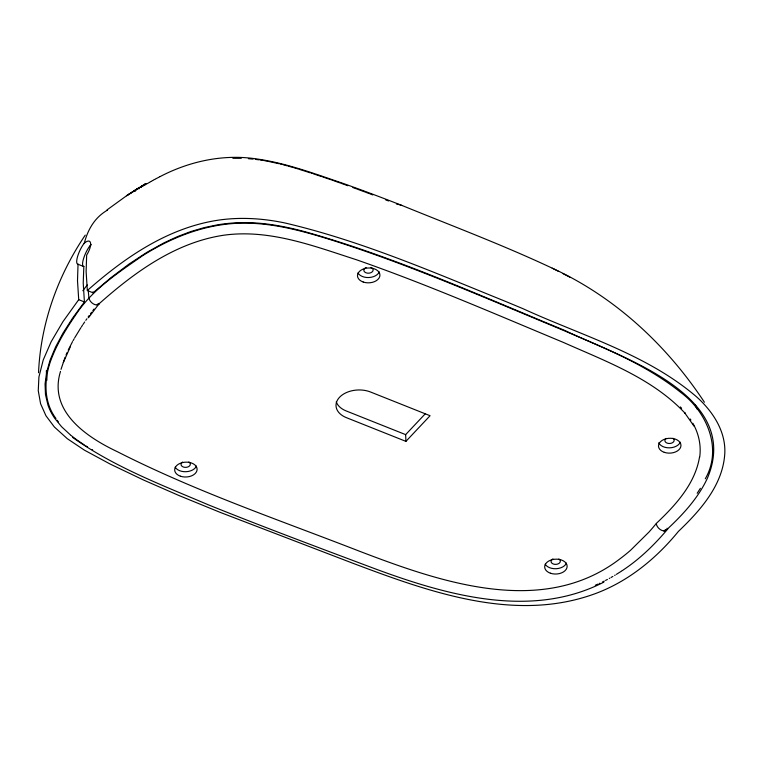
<?xml version="1.0" encoding="UTF-8"?>
<svg xmlns="http://www.w3.org/2000/svg" width="763" height="763" viewBox="0 0 763 763"><rect width="100%" height="100%" fill="white"/><g stroke="black" fill="none" stroke-linecap="round" stroke-linejoin="round"><path stroke-width="1.14" d="M46.352 370.742L46.915 380.212M38.541 372.754C40.62 323.598 57.74 275.729 85.256 235.128M699.48 457.304C694.94 484.19 675.455 505.287 656.361 523.389M60.506 371.419C48.079 411.419 86.829 437.266 117.359 451.696C195.299 491.382 278.409 519.651 359.735 551.315C440.318 582.121 542.674 617.877 619.613 559.088A209.634 138.637 -2.4 0 0 630.61 550.237L648.931 532.116A342.358 226.401 -2.4 0 0 656.294 523.466A6.419 3.987 43.3 0 0 661.645 530.323A6.419 3.987 43.3 0 0 667.1 528.196M84.216 243.588C86.686 233.64 91.217 223.941 98.665 216.749A112.533 69.9 43.3 0 1 107.564 210.073M61.021 369.359L65.065 357.313M66.057 354.909L67.106 352.506M63.339 362.52L70.206 347.051M68.212 350.112L72.523 341.652M700.405 488.31L697.182 493.28M705.289 478.792C722.714 448.615 706.815 411.696 680.682 392.373C644.716 363.608 601.339 346.64 559.393 328.691C485.526 298.028 412.096 265.839 335.863 241.366C306.612 232.143 276.645 223.397 245.724 223.139C208.728 222.72 173.001 236.311 142.156 256.006C117.721 273.059 91.732 289.959 75.318 315.462C65.532 329.721 56.557 344.657 50.625 360.975C43.949 379.631 43.51 402.101 55.966 418.505M73.048 340.718L74.087 338.848M74.631 337.914L80.878 327.689M81.422 326.869L82.49 325.229M83.033 324.418L84.693 321.967M85.809 320.346L86.953 318.715M88.098 317.093L89.261 315.472M90.435 313.86L91.627 312.248M92.828 310.636L94.04 309.025M88.498 317.742L99.324 303.436A6.419 3.958 43.9 0 1 93.439 303.941A6.419 3.958 43.9 0 1 88.87 297.436L88.241 290.684M82.843 290.703L87.259 284.952M70.406 434.91L61.593 426.746L54.764 418.353A109.08 72.142 -2.4 0 1 52.962 415.577A108.241 71.579 -2.4 0 1 49.28 408.472L48.87 407.48A108.947 72.046 -2.4 0 1 47.955 405.039L45.475 394.585L45.065 383.97L46.61 372.354L50.015 360.336L55.565 347.022L63.062 333.03L72.743 317.894L84.416 301.957L83.224 283.016L83.835 266.583L78.026 264.265L77.502 280.765L78.713 299.678L62.919 321.709L51.131 341.786L43.224 359.974L38.913 377.036L38.255 390.694L40.582 403.722L45.952 415.768L54.383 427.003L67.354 438.735L84.416 450.151L110.187 464.066L143.549 480.022L179.305 495.664L220.202 512.383L353.956 563.666C429.273 591.964 514.796 622.961 594.72 593.843C627.959 581.692 656.18 558.64 678.364 531.458C700.415 510.409 723.295 484.763 724.831 452.736C725.632 430.523 712.213 410.675 696.18 396.502C646.414 354.042 581.549 335.558 523.16 308.757L505.755 301.499C433.241 272.181 360.861 240.603 284.399 222.853C259.821 217.751 234.184 216.606 209.501 221.718C162.757 231.275 122.49 259.477 87.335 290.522L93.038 292.792L111.045 277.598L129.052 264.036L146.763 252.419L164.055 242.815L177.436 236.625L190.893 231.523L204.35 227.574L217.636 224.818A108.947 72.046 -2.4 0 1 221.384 224.246L222.91 224.036A108.088 71.484 -2.4 0 1 228.223 223.416A108.241 71.579 -2.4 0 1 234.346 222.93A109.08 72.142 -2.4 0 1 238.953 222.71C261.843 221.899 284.589 226.134 306.583 232.162C395.52 257.312 480.003 295.615 565.297 330.646C618.507 356.683 743.048 394.099 707.396 478.229C698.517 497.323 684.173 513.222 668.989 527.548C655.627 543.542 640.653 558.411 623.218 569.99M97.12 305.009L98.37 303.416M663.991 531.182L665.546 529.474M405.926 441.367L430.074 415.721L370.551 392.01A22.47 14.859 -2.4 0 0 339.535 397.285A22.47 14.859 -2.4 0 0 346.402 417.657L405.926 441.367L405.649 434.633L425.268 413.794M98.198 304.58C134.088 272.525 175.595 242.167 224.408 235.128C269.701 229.034 313.736 246.001 356.102 259.639C426.46 284.132 494.815 313.889 563.552 342.492C606.27 361.5 652.642 378.467 685.26 413.441L684.726 412.85L693.92 426.031M106.992 209.939L126.591 195.738L146.019 183.549L133.659 191.122M622.112 570.734L622.665 570.362M135.118 191.255L135.642 190.912M621.549 571.096L616.409 574.348M138.828 188.843L139.362 188.499M140.974 187.488L141.508 187.145M142.595 186.477L143.139 186.134M140.602 186.868L146.019 183.549M144.779 185.142L145.323 184.808M614.644 575.407L615.236 575.054M146.401 184.16L146.944 183.845M147.488 183.521L149.672 182.252M612.279 576.78L612.88 576.437M150.216 181.937L150.769 181.623M611.077 577.467L611.678 577.124M151.322 181.308L152.428 180.688M152.982 180.383L153.544 180.078M154.097 179.763L155.223 179.152M609.255 578.468L609.866 578.135M155.786 178.857L158.055 177.655M606.804 579.775L607.424 579.451M158.628 177.35L159.772 176.768M605.555 580.424L606.175 580.099M160.058 176.615C189.071 161.46 222.529 154.069 255.176 158.723C285.181 162.71 313.707 173.411 342.225 183.091C362.33 190.187 382.263 197.731 402.111 205.514C452.306 225.972 503.132 245.085 552.202 268.156C614.759 296.855 666.7 345.038 704.411 402.235M603.686 581.368L604.306 581.063M602.417 581.997L603.056 581.683M603.867 582.121C531.84 619.203 447.595 595.531 376.273 569.246C320.136 548.187 263.96 527.214 208.337 504.82C161.975 485.049 114.011 466.946 72.733 437.476M599.213 583.523L599.852 583.218M597.267 584.401L597.915 584.105M596.609 584.696L595.283 585.269M695.78 405.544L695.265 405.668M232.887 158.313L241.261 158.313M248.376 158.685L253.058 159.114M255.395 159.372L258.867 159.82M396.417 204.026L396.96 204.102M260.021 159.992L263.454 160.526M264.589 160.716L267.947 161.327M269.053 161.537L278.886 163.692M397.866 204.274L402.111 205.514M279.964 163.95L282.119 164.493M283.187 164.77L287.451 165.905M288.509 166.191L292.734 167.393M293.784 167.698L295.872 168.318M296.912 168.633L297.951 168.947M298.991 169.262L305.21 171.208M306.24 171.532L310.35 172.858M311.38 173.191L312.41 173.525M313.44 173.869L314.461 174.202M315.491 174.536L321.604 176.577M322.625 176.921L323.636 177.264M324.656 177.607L328.71 178.99M329.721 179.343L330.732 179.686M331.743 180.039L332.754 180.383M333.765 180.736L339.821 182.862M340.823 183.215L343.836 184.284M344.847 184.646L347.852 185.724M352.859 187.536L356.855 188.995M357.847 189.358L364.819 191.942M365.811 192.314L368.787 193.43M369.778 193.802L372.754 194.918M385.592 199.82L388.548 200.965M78.713 299.678L84.416 301.957M405.649 434.633L346.116 410.914A22.47 14.859 -2.4 0 1 336.264 401.824M563.084 273.707L569.818 277.15M552.202 268.156L558.621 271.428M92.085 449.645L92.647 449.97M87.02 446.603L87.573 446.946M85.914 445.916L86.467 446.26M84.264 444.877L82.642 443.828M82.099 443.465L77.874 440.585M77.359 440.213L74.812 438.363M74.307 437.981L70.883 435.301M680.396 406.956L681.607 408.243M57.196 420.289L58.417 422.082M694.883 404.791L697.248 409.245M93.038 292.792L92.943 291.857M87.335 290.522L86.124 271.599L86.658 255.109A12.933 4.731 -58.6 0 0 90.559 243.006A12.933 4.731 -58.6 0 0 84.292 243.149A12.933 3.491 -65.7 0 0 77.616 256.378A12.933 3.491 -65.7 0 0 78.093 264.122M692.852 423.246A118.179 78.15 -2.4 0 1 699.681 457.304M690.219 419.001A118.179 78.15 -2.4 0 1 690.916 420.051M672.995 438.286A4.654 3.081 -2.4 0 1 672.708 442.569A4.654 3.081 -2.4 0 1 666.233 442.674A4.654 3.081 -2.4 0 1 666.109 438.391M680.3 442.225A11.235 7.43 -2.4 0 1 669.552 447.843A11.235 7.43 -2.4 0 1 658.746 442.778M370.98 267.46A4.654 3.081 -2.4 0 1 371.962 272.076A4.654 3.081 -2.4 0 1 364.876 272.153A4.654 3.081 -2.4 0 1 366.145 267.508M379.268 271.933A11.235 7.43 -2.4 0 1 368.93 277.532A11.235 7.43 -2.4 0 1 357.971 272.982M558.859 558.983A4.654 3.081 -2.4 0 1 558.878 563.475A4.654 3.081 -2.4 0 1 552.107 563.352A4.654 3.081 -2.4 0 1 552.956 558.878M566.48 563.123A11.235 7.43 -2.4 0 1 556.132 568.721A11.235 7.43 -2.4 0 1 545.183 564.181M188.843 461.958A4.654 3.081 -2.4 0 1 188.976 466.384A4.654 3.081 -2.4 0 1 182.29 466.479A4.654 3.081 -2.4 0 1 182.586 462.054M196.463 466.098A11.235 7.43 -2.4 0 1 186.115 471.706A11.235 7.43 -2.4 0 1 175.166 467.156M83.901 266.421A12.942 3.424 -65.4 0 1 83.539 258.695A12.942 3.424 -65.4 0 1 90.282 245.371M90.272 245.495A12.942 4.664 -58.3 0 1 91.35 244.656M132.514 191.914L126.591 195.738L139.324 187.564L132.514 191.914M180.392 476.188A11.235 7.43 -2.4 0 0 197.121 469.226A11.235 7.43 -2.4 0 0 180.163 463.322A11.235 7.43 -2.4 0 0 180.392 476.188M550.409 573.213A11.235 7.43 -2.4 0 0 567.138 566.251A11.235 7.43 -2.4 0 0 550.18 560.338A11.235 7.43 -2.4 0 0 550.409 573.213M363.198 282.014A11.235 7.43 -2.4 0 0 379.936 275.061A11.235 7.43 -2.4 0 0 362.978 269.148A11.235 7.43 -2.4 0 0 363.198 282.014M664.23 452.316A11.235 7.43 -2.4 0 0 680.968 445.354A11.235 7.43 -2.4 0 0 664.01 439.44A11.235 7.43 -2.4 0 0 664.23 452.316"/></g></svg>
